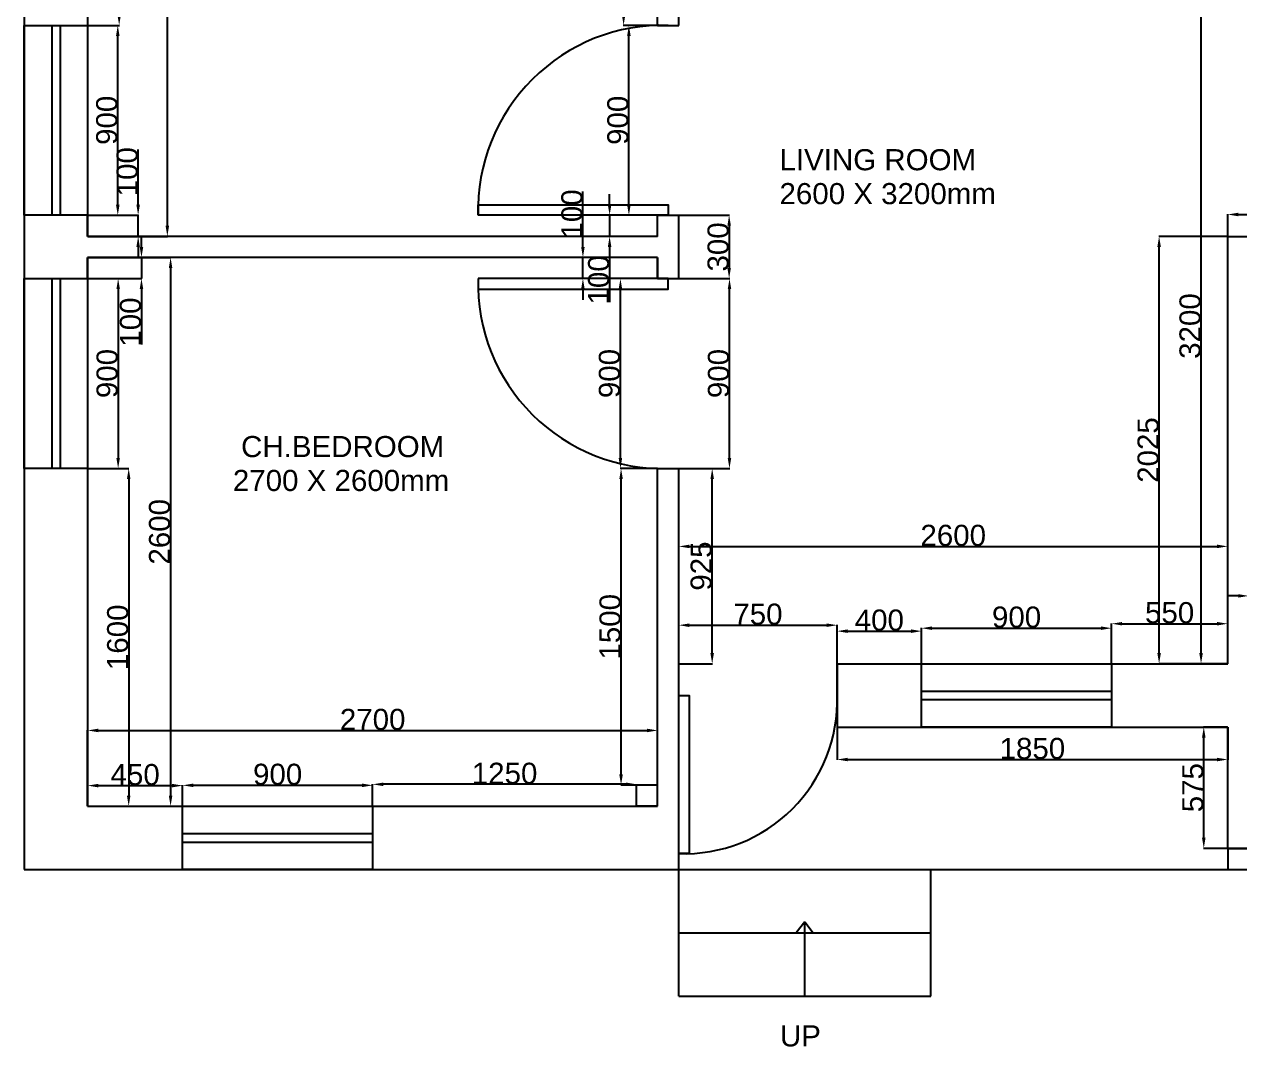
# Model space of a CAD drawing. Header units: millimetres. Extents: x 31576 to 52476, y 11068 to 27658.
# Drawn here: x 31576 to 37333, y 11068 to 15913 of the extents above; entities that cross this region are included whole.
import ezdxf

# ---------------------------------------------------------------- set-up
doc = ezdxf.new("R2010")
doc.units = ezdxf.units.MM
doc.layers.add('door', color=50, linetype='Continuous')
doc.layers.add('window', color=110, linetype='Continuous')
doc.styles.get("Standard").update_dxf_attribs({"font": 'arial.ttf'})
doc.dimstyles.new('ISO-25', dxfattribs={"dimtxt": 100, "dimasz": 50, "dimexe": 1.25, "dimexo": 0.625, "dimtad": 1, "dimdec": 1, "dimtxsty": 'Standard', "dimcen": 2.5, "dimadec": 0, "dimazin": 0, "dimtfac": 1, "dimtdec": 1, "dimtmove": 0, "dimatfit": 3, "dimfxl": 1, "dimarcsym": 0})

# ---------------------------------------------------------------- blocks, each defined once
blk = doc.blocks.new('*D1')
at = {"color": 0, "lineweight": -2, "transparency": 16777216}
for p, q in [((31876.5, 15907.9), (32019.8, 15907.9)), ((32018.6, 15057.9), (32018.6, 15857.9)), ((31876.5, 15007.9), (32019.8, 15007.9))]:
    blk.add_line(p, q, dxfattribs=at)
at = {"color": 0, "transparency": 16777216}
for points in [[(32010.3, 15857.9), (32026.9, 15857.9), (32018.6, 15907.9)], [(32010.3, 15057.9), (32026.9, 15057.9), (32018.6, 15007.9)]]:
    blk.add_solid(points, dxfattribs=at)
at = {"layer": 'Defpoints', "color": 0, "transparency": 16777216}
for p in [(31875.9, 15907.9), (32018.6, 15907.9), (31875.9, 15007.9)]:
    blk.add_point(p, dxfattribs=at)
at = {"color": 0, "transparency": 16777216, "insert": (31966.9, 15457.9), "char_height": 100, "attachment_point": 5, "rotation": 90}
blk.add_mtext('900', dxfattribs=at)
blk = doc.blocks.new('*D2')
at = {"color": 0, "lineweight": -2, "transparency": 16777216}
for p, q in [((32115.1, 15057.9), (32115.1, 15320.3)), ((31876.5, 15007.9), (32116.3, 15007.9)), ((32115.1, 14907.9), (32115.1, 15007.9)), ((31876.5, 14907.9), (32116.3, 14907.9)), ((32115.1, 14857.9), (32115.1, 14807.9))]:
    blk.add_line(p, q, dxfattribs=at)
at = {"color": 0, "transparency": 16777216}
for points in [[(32106.8, 15057.9), (32123.4, 15057.9), (32115.1, 15007.9)], [(32106.8, 14857.9), (32123.4, 14857.9), (32115.1, 14907.9)]]:
    blk.add_solid(points, dxfattribs=at)
at = {"layer": 'Defpoints', "color": 0, "transparency": 16777216}
for p in [(31875.9, 15007.9), (32115.1, 15007.9), (31875.9, 14907.9)]:
    blk.add_point(p, dxfattribs=at)
at = {"color": 0, "transparency": 16777216, "insert": (32063.4, 15214.1), "char_height": 100, "attachment_point": 5, "rotation": 90}
blk.add_mtext('100', dxfattribs=at)
blk = doc.blocks.new('*D3')
at = {"color": 0, "lineweight": -2, "transparency": 16777216}
for p, q in [((32130.9, 14857.9), (32130.9, 14907.9)), ((31876.5, 14807.9), (32132.2, 14807.9)), ((32130.9, 14807.9), (32130.9, 14707.9)), ((31876.5, 14707.9), (32132.2, 14707.9)), ((32130.9, 14657.9), (32130.9, 14395.4))]:
    blk.add_line(p, q, dxfattribs=at)
at = {"color": 0, "transparency": 16777216}
for points in [[(32122.6, 14857.9), (32139.3, 14857.9), (32130.9, 14807.9)], [(32122.6, 14657.9), (32139.3, 14657.9), (32130.9, 14707.9)]]:
    blk.add_solid(points, dxfattribs=at)
at = {"layer": 'Defpoints', "color": 0, "transparency": 16777216}
for p in [(31875.9, 14807.9), (31875.9, 14707.9), (32130.9, 14707.9)]:
    blk.add_point(p, dxfattribs=at)
at = {"color": 0, "transparency": 16777216, "insert": (32079.2, 14501.7), "char_height": 100, "attachment_point": 5, "rotation": 90}
blk.add_mtext('100', dxfattribs=at)
blk = doc.blocks.new('*D4')
at = {"color": 0, "lineweight": -2, "transparency": 16777216}
for p, q in [((31876.5, 14707.9), (32021.6, 14707.9)), ((32020.4, 14657.9), (32020.4, 13857.9)), ((31876.5, 13807.9), (32021.6, 13807.9))]:
    blk.add_line(p, q, dxfattribs=at)
at = {"color": 0, "transparency": 16777216}
for points in [[(32012.1, 14657.9), (32028.7, 14657.9), (32020.4, 14707.9)], [(32012.1, 13857.9), (32028.7, 13857.9), (32020.4, 13807.9)]]:
    blk.add_solid(points, dxfattribs=at)
at = {"layer": 'Defpoints', "color": 0, "transparency": 16777216}
for p in [(31875.9, 14707.9), (31875.9, 13807.9), (32020.4, 13807.9)]:
    blk.add_point(p, dxfattribs=at)
at = {"color": 0, "transparency": 16777216, "insert": (31968.7, 14257.9), "char_height": 100, "attachment_point": 5, "rotation": 90}
blk.add_mtext('900', dxfattribs=at)
blk = doc.blocks.new('*D5')
at = {"color": 0, "lineweight": -2, "transparency": 16777216}
for p, q in [((31876.5, 13807.9), (32071.5, 13807.9)), ((32070.2, 13757.9), (32070.2, 12257.9)), ((31876.5, 12207.9), (32071.5, 12207.9))]:
    blk.add_line(p, q, dxfattribs=at)
at = {"color": 0, "transparency": 16777216}
for points in [[(32061.9, 13757.9), (32078.6, 13757.9), (32070.2, 13807.9)], [(32061.9, 12257.9), (32078.6, 12257.9), (32070.2, 12207.9)]]:
    blk.add_solid(points, dxfattribs=at)
at = {"layer": 'Defpoints', "color": 0, "transparency": 16777216}
for p in [(31875.9, 13807.9), (31875.9, 12207.9), (32070.2, 12207.9)]:
    blk.add_point(p, dxfattribs=at)
at = {"color": 0, "transparency": 16777216, "insert": (32018.6, 13007.9), "char_height": 100, "attachment_point": 5, "rotation": 90}
blk.add_mtext('1600', dxfattribs=at)
blk = doc.blocks.new('*D6')
at = {"color": 0, "lineweight": -2, "transparency": 16777216}
for p, q in [((31875.9, 12208.5), (31875.9, 12306.4)), ((31925.9, 12305.1), (32275.9, 12305.1)), ((32325.9, 12208.5), (32325.9, 12306.4))]:
    blk.add_line(p, q, dxfattribs=at)
at = {"color": 0, "transparency": 16777216}
for points in [[(31925.9, 12313.4), (31925.9, 12296.8), (31875.9, 12305.1)], [(32275.9, 12313.4), (32275.9, 12296.8), (32325.9, 12305.1)]]:
    blk.add_solid(points, dxfattribs=at)
at = {"layer": 'Defpoints', "color": 0, "transparency": 16777216}
for p in [(32325.9, 12305.1), (31875.9, 12207.9), (32325.9, 12207.9)]:
    blk.add_point(p, dxfattribs=at)
at = {"color": 0, "transparency": 16777216, "insert": (32100.9, 12356.8), "char_height": 100, "attachment_point": 5}
blk.add_mtext('450', dxfattribs=at)
blk = doc.blocks.new('*D7')
at = {"color": 0, "lineweight": -2, "transparency": 16777216}
for p, q in [((32325.9, 12208.5), (32325.9, 12307.8)), ((32375.9, 12306.5), (33175.9, 12306.5)), ((33225.9, 12208.5), (33225.9, 12307.8))]:
    blk.add_line(p, q, dxfattribs=at)
at = {"color": 0, "transparency": 16777216}
for points in [[(32375.9, 12314.8), (32375.9, 12298.2), (32325.9, 12306.5)], [(33175.9, 12314.8), (33175.9, 12298.2), (33225.9, 12306.5)]]:
    blk.add_solid(points, dxfattribs=at)
at = {"layer": 'Defpoints', "color": 0, "transparency": 16777216}
for p in [(33225.9, 12306.5), (32325.9, 12207.9), (33225.9, 12207.9)]:
    blk.add_point(p, dxfattribs=at)
at = {"color": 0, "transparency": 16777216, "insert": (32775.9, 12358.2), "char_height": 100, "attachment_point": 5}
blk.add_mtext('900', dxfattribs=at)
blk = doc.blocks.new('*D8')
at = {"color": 0, "lineweight": -2, "transparency": 16777216}
for p, q in [((33225.9, 12208.5), (33225.9, 12312.5)), ((34425.9, 12311.3), (33275.9, 12311.3)), ((34475.9, 12208.5), (34475.9, 12312.5))]:
    blk.add_line(p, q, dxfattribs=at)
at = {"color": 0, "transparency": 16777216}
for points in [[(33275.9, 12319.6), (33275.9, 12302.9), (33225.9, 12311.3)], [(34425.9, 12319.6), (34425.9, 12302.9), (34475.9, 12311.3)]]:
    blk.add_solid(points, dxfattribs=at)
at = {"layer": 'Defpoints', "color": 0, "transparency": 16777216}
for p in [(33225.9, 12311.3), (33225.9, 12207.9), (34475.9, 12207.9)]:
    blk.add_point(p, dxfattribs=at)
at = {"color": 0, "transparency": 16777216, "insert": (33850.9, 12362.9), "char_height": 100, "attachment_point": 5}
blk.add_mtext('1250', dxfattribs=at)
blk = doc.blocks.new('*D9')
at = {"color": 0, "lineweight": -2, "transparency": 16777216}
for p, q in [((34575.3, 13807.9), (34401.3, 13807.9)), ((34402.6, 12357.9), (34402.6, 13757.9)), ((34575.3, 12307.9), (34401.3, 12307.9))]:
    blk.add_line(p, q, dxfattribs=at)
at = {"color": 0, "transparency": 16777216}
for points in [[(34394.2, 13757.9), (34410.9, 13757.9), (34402.6, 13807.9)], [(34394.2, 12357.9), (34410.9, 12357.9), (34402.6, 12307.9)]]:
    blk.add_solid(points, dxfattribs=at)
at = {"layer": 'Defpoints', "color": 0, "transparency": 16777216}
for p in [(34402.6, 13807.9), (34575.9, 13807.9), (34575.9, 12307.9)]:
    blk.add_point(p, dxfattribs=at)
at = {"color": 0, "transparency": 16777216, "insert": (34350.9, 13057.9), "char_height": 100, "attachment_point": 5, "rotation": 90}
blk.add_mtext('1500', dxfattribs=at)
blk = doc.blocks.new('*D10')
at = {"color": 0, "lineweight": -2, "transparency": 16777216}
for p, q in [((34575.3, 14707.9), (34398.3, 14707.9)), ((34399.6, 13857.9), (34399.6, 14657.9)), ((34575.3, 13807.9), (34398.3, 13807.9))]:
    blk.add_line(p, q, dxfattribs=at)
at = {"color": 0, "transparency": 16777216}
for points in [[(34391.2, 14657.9), (34407.9, 14657.9), (34399.6, 14707.9)], [(34391.2, 13857.9), (34407.9, 13857.9), (34399.6, 13807.9)]]:
    blk.add_solid(points, dxfattribs=at)
at = {"layer": 'Defpoints', "color": 0, "transparency": 16777216}
for p in [(34399.6, 14707.9), (34575.9, 14707.9), (34575.9, 13807.9)]:
    blk.add_point(p, dxfattribs=at)
at = {"color": 0, "transparency": 16777216, "insert": (34347.9, 14257.9), "char_height": 100, "attachment_point": 5, "rotation": 90}
blk.add_mtext('900', dxfattribs=at)
blk = doc.blocks.new('*D11')
at = {"color": 0, "lineweight": -2, "transparency": 16777216}
for p, q in [((34221.9, 14857.9), (34221.9, 15120.3)), ((34575.3, 14807.9), (34220.7, 14807.9)), ((34221.9, 14707.9), (34221.9, 14807.9)), ((34575.3, 14707.9), (34220.7, 14707.9)), ((34221.9, 14657.9), (34221.9, 14607.9))]:
    blk.add_line(p, q, dxfattribs=at)
at = {"color": 0, "transparency": 16777216}
for points in [[(34213.6, 14857.9), (34230.2, 14857.9), (34221.9, 14807.9)], [(34213.6, 14657.9), (34230.2, 14657.9), (34221.9, 14707.9)]]:
    blk.add_solid(points, dxfattribs=at)
at = {"layer": 'Defpoints', "color": 0, "transparency": 16777216}
for p in [(34221.9, 14807.9), (34575.9, 14807.9), (34575.9, 14707.9)]:
    blk.add_point(p, dxfattribs=at)
at = {"color": 0, "transparency": 16777216, "insert": (34170.2, 15014.1), "char_height": 100, "attachment_point": 5, "rotation": 90}
blk.add_mtext('100', dxfattribs=at)
blk = doc.blocks.new('*D12')
at = {"color": 0, "lineweight": -2, "transparency": 16777216}
for p, q in [((34348.4, 15057.9), (34348.4, 15107.9)), ((34575.3, 15007.9), (34347.1, 15007.9)), ((34348.4, 15007.9), (34348.4, 14907.9)), ((34575.3, 14907.9), (34347.1, 14907.9)), ((34348.4, 14857.9), (34348.4, 14595.4))]:
    blk.add_line(p, q, dxfattribs=at)
at = {"color": 0, "transparency": 16777216}
for points in [[(34340, 15057.9), (34356.7, 15057.9), (34348.4, 15007.9)], [(34340, 14857.9), (34356.7, 14857.9), (34348.4, 14907.9)]]:
    blk.add_solid(points, dxfattribs=at)
at = {"layer": 'Defpoints', "color": 0, "transparency": 16777216}
for p in [(34575.9, 15007.9), (34348.4, 14907.9), (34575.9, 14907.9)]:
    blk.add_point(p, dxfattribs=at)
at = {"color": 0, "transparency": 16777216, "insert": (34296.7, 14701.7), "char_height": 100, "attachment_point": 5, "rotation": 90}
blk.add_mtext('100', dxfattribs=at)
blk = doc.blocks.new('*D13')
at = {"color": 0, "lineweight": -2, "transparency": 16777216}
for p, q in [((31875.9, 12208.5), (31875.9, 12567.8)), ((31925.9, 12566.5), (34525.9, 12566.5)), ((34575.9, 12208.5), (34575.9, 12567.8))]:
    blk.add_line(p, q, dxfattribs=at)
at = {"color": 0, "transparency": 16777216}
for points in [[(31925.9, 12574.8), (31925.9, 12558.2), (31875.9, 12566.5)], [(34525.9, 12574.8), (34525.9, 12558.2), (34575.9, 12566.5)]]:
    blk.add_solid(points, dxfattribs=at)
at = {"layer": 'Defpoints', "color": 0, "transparency": 16777216}
for p in [(34575.9, 12566.5), (31875.9, 12207.9), (34575.9, 12207.9)]:
    blk.add_point(p, dxfattribs=at)
at = {"color": 0, "transparency": 16777216, "insert": (33225.9, 12618.2), "char_height": 100, "attachment_point": 5}
blk.add_mtext('2700', dxfattribs=at)
blk = doc.blocks.new('*D14')
at = {"color": 0, "lineweight": -2, "transparency": 16777216}
for p, q in [((31876.5, 14807.9), (32269.9, 14807.9)), ((32268.7, 14757.9), (32268.7, 12257.9)), ((31876.5, 12207.9), (32269.9, 12207.9))]:
    blk.add_line(p, q, dxfattribs=at)
at = {"color": 0, "transparency": 16777216}
for points in [[(32260.4, 14757.9), (32277, 14757.9), (32268.7, 14807.9)], [(32260.4, 12257.9), (32277, 12257.9), (32268.7, 12207.9)]]:
    blk.add_solid(points, dxfattribs=at)
at = {"layer": 'Defpoints', "color": 0, "transparency": 16777216}
for p in [(31875.9, 14807.9), (31875.9, 12207.9), (32268.7, 12207.9)]:
    blk.add_point(p, dxfattribs=at)
at = {"color": 0, "transparency": 16777216, "insert": (32217, 13507.9), "char_height": 100, "attachment_point": 5, "rotation": 90}
blk.add_mtext('2600', dxfattribs=at)
blk = doc.blocks.new('*D15')
at = {"color": 0, "lineweight": -2, "transparency": 16777216}
for p, q in [((34576.5, 15007.9), (34915.8, 15007.9)), ((34914.5, 14957.9), (34914.5, 14757.9)), ((34576.5, 14707.9), (34915.8, 14707.9))]:
    blk.add_line(p, q, dxfattribs=at)
at = {"color": 0, "transparency": 16777216}
for points in [[(34906.2, 14957.9), (34922.8, 14957.9), (34914.5, 15007.9)], [(34906.2, 14757.9), (34922.8, 14757.9), (34914.5, 14707.9)]]:
    blk.add_solid(points, dxfattribs=at)
at = {"layer": 'Defpoints', "color": 0, "transparency": 16777216}
for p in [(34575.9, 15007.9), (34575.9, 14707.9), (34914.5, 14707.9)]:
    blk.add_point(p, dxfattribs=at)
at = {"color": 0, "transparency": 16777216, "insert": (34862.8, 14857.9), "char_height": 100, "attachment_point": 5, "rotation": 90}
blk.add_mtext('300', dxfattribs=at)
blk = doc.blocks.new('*D16')
at = {"color": 0, "lineweight": -2, "transparency": 16777216}
for p, q in [((34575.3, 15907.9), (34438.3, 15907.9)), ((34439.6, 15057.9), (34439.6, 15857.9)), ((34575.3, 15007.9), (34438.3, 15007.9))]:
    blk.add_line(p, q, dxfattribs=at)
at = {"color": 0, "transparency": 16777216}
for points in [[(34431.2, 15857.9), (34447.9, 15857.9), (34439.6, 15907.9)], [(34431.2, 15057.9), (34447.9, 15057.9), (34439.6, 15007.9)]]:
    blk.add_solid(points, dxfattribs=at)
at = {"layer": 'Defpoints', "color": 0, "transparency": 16777216}
for p in [(34439.6, 15907.9), (34575.9, 15907.9), (34575.9, 15007.9)]:
    blk.add_point(p, dxfattribs=at)
at = {"color": 0, "transparency": 16777216, "insert": (34387.9, 15457.9), "char_height": 100, "attachment_point": 5, "rotation": 90}
blk.add_mtext('900', dxfattribs=at)
blk = doc.blocks.new('*D17')
at = {"color": 0, "lineweight": -2, "transparency": 16777216}
for p, q in [((34575.3, 16282.9), (34413.3, 16282.9)), ((34414.5, 15957.9), (34414.5, 16232.9)), ((34575.3, 15907.9), (34413.3, 15907.9))]:
    blk.add_line(p, q, dxfattribs=at)
at = {"color": 0, "transparency": 16777216}
for points in [[(34406.2, 16232.9), (34422.9, 16232.9), (34414.5, 16282.9)], [(34406.2, 15957.9), (34422.9, 15957.9), (34414.5, 15907.9)]]:
    blk.add_solid(points, dxfattribs=at)
at = {"layer": 'Defpoints', "color": 0, "transparency": 16777216}
for p in [(34414.5, 16282.9), (34575.9, 16282.9), (34575.9, 15907.9)]:
    blk.add_point(p, dxfattribs=at)
at = {"color": 0, "transparency": 16777216, "insert": (34362.8, 16095.4), "char_height": 100, "attachment_point": 5, "rotation": 90}
blk.add_mtext('375', dxfattribs=at)
blk = doc.blocks.new('*D22')
at = {"color": 0, "lineweight": -2, "transparency": 16777216}
for p, q in [((31876.5, 17582.9), (32026.4, 17582.9)), ((32025.2, 17532.9), (32025.2, 15957.9)), ((31876.5, 15907.9), (32026.4, 15907.9))]:
    blk.add_line(p, q, dxfattribs=at)
at = {"color": 0, "transparency": 16777216}
for points in [[(32016.9, 17532.9), (32033.5, 17532.9), (32025.2, 17582.9)], [(32016.9, 15957.9), (32033.5, 15957.9), (32025.2, 15907.9)]]:
    blk.add_solid(points, dxfattribs=at)
at = {"layer": 'Defpoints', "color": 0, "transparency": 16777216}
for p in [(31875.9, 17582.9), (31875.9, 15907.9), (32025.2, 15907.9)]:
    blk.add_point(p, dxfattribs=at)
at = {"color": 0, "transparency": 16777216, "insert": (31973.5, 16745.4), "char_height": 100, "attachment_point": 5, "rotation": 90}
blk.add_mtext('1675', dxfattribs=at)
blk = doc.blocks.new('*D23')
at = {"color": 0, "lineweight": -2, "transparency": 16777216}
for p, q in [((31876.5, 17682.9), (32254.6, 17682.9)), ((32253.3, 17632.9), (32253.3, 14957.9)), ((31876.5, 14907.9), (32254.6, 14907.9))]:
    blk.add_line(p, q, dxfattribs=at)
at = {"color": 0, "transparency": 16777216}
for points in [[(32245, 17632.9), (32261.6, 17632.9), (32253.3, 17682.9)], [(32245, 14957.9), (32261.6, 14957.9), (32253.3, 14907.9)]]:
    blk.add_solid(points, dxfattribs=at)
at = {"layer": 'Defpoints', "color": 0, "transparency": 16777216}
for p in [(31875.9, 17682.9), (31875.9, 14907.9), (32253.3, 14907.9)]:
    blk.add_point(p, dxfattribs=at)
at = {"color": 0, "transparency": 16777216, "insert": (32201.6, 16295.4), "char_height": 100, "attachment_point": 5, "rotation": 90}
blk.add_mtext('2775', dxfattribs=at)
blk = doc.blocks.new('*D24')
at = {"color": 0, "lineweight": -2, "transparency": 16777216}
for p, q in [((34675.9, 12733.5), (34675.9, 13066.5)), ((34725.9, 13065.3), (35375.9, 13065.3)), ((35425.9, 12733.5), (35425.9, 13066.5))]:
    blk.add_line(p, q, dxfattribs=at)
at = {"color": 0, "transparency": 16777216}
for points in [[(34725.9, 13073.6), (34725.9, 13056.9), (34675.9, 13065.3)], [(35375.9, 13073.6), (35375.9, 13056.9), (35425.9, 13065.3)]]:
    blk.add_solid(points, dxfattribs=at)
at = {"layer": 'Defpoints', "color": 0, "transparency": 16777216}
for p in [(35425.9, 13065.3), (34675.9, 12732.9), (35425.9, 12732.9)]:
    blk.add_point(p, dxfattribs=at)
at = {"color": 0, "transparency": 16777216, "insert": (35050.9, 13117), "char_height": 100, "attachment_point": 5}
blk.add_mtext('750', dxfattribs=at)
blk = doc.blocks.new('*D25')
at = {"color": 0, "lineweight": -2, "transparency": 16777216}
for p, q in [((35425.9, 12883.5), (35425.9, 13038.3)), ((35475.9, 13037.1), (35775.9, 13037.1)), ((35825.9, 12883.5), (35825.9, 13038.3))]:
    blk.add_line(p, q, dxfattribs=at)
at = {"color": 0, "transparency": 16777216}
for points in [[(35475.9, 13045.4), (35475.9, 13028.7), (35425.9, 13037.1)], [(35775.9, 13045.4), (35775.9, 13028.7), (35825.9, 13037.1)]]:
    blk.add_solid(points, dxfattribs=at)
at = {"layer": 'Defpoints', "color": 0, "transparency": 16777216}
for p in [(35825.9, 13037.1), (35425.9, 12882.9), (35825.9, 12882.9)]:
    blk.add_point(p, dxfattribs=at)
at = {"color": 0, "transparency": 16777216, "insert": (35625.9, 13088.8), "char_height": 100, "attachment_point": 5}
blk.add_mtext('400', dxfattribs=at)
blk = doc.blocks.new('*D26')
at = {"color": 0, "lineweight": -2, "transparency": 16777216}
for p, q in [((35825.9, 12883.5), (35825.9, 13052.4)), ((35875.9, 13051.2), (36675.9, 13051.2)), ((36725.9, 12883.5), (36725.9, 13052.4))]:
    blk.add_line(p, q, dxfattribs=at)
at = {"color": 0, "transparency": 16777216}
for points in [[(35875.9, 13059.5), (35875.9, 13042.8), (35825.9, 13051.2)], [(36675.9, 13059.5), (36675.9, 13042.8), (36725.9, 13051.2)]]:
    blk.add_solid(points, dxfattribs=at)
at = {"layer": 'Defpoints', "color": 0, "transparency": 16777216}
for p in [(36725.9, 13051.2), (35825.9, 12882.9), (36725.9, 12882.9)]:
    blk.add_point(p, dxfattribs=at)
at = {"color": 0, "transparency": 16777216, "insert": (36275.9, 13102.9), "char_height": 100, "attachment_point": 5}
blk.add_mtext('900', dxfattribs=at)
blk = doc.blocks.new('*D27')
at = {"color": 0, "lineweight": -2, "transparency": 16777216}
for p, q in [((36725.9, 12883.5), (36725.9, 13073.6)), ((36775.9, 13072.3), (37225.9, 13072.3)), ((37275.9, 12883.5), (37275.9, 13073.6))]:
    blk.add_line(p, q, dxfattribs=at)
at = {"color": 0, "transparency": 16777216}
for points in [[(36775.9, 13080.7), (36775.9, 13064), (36725.9, 13072.3)], [(37225.9, 13080.7), (37225.9, 13064), (37275.9, 13072.3)]]:
    blk.add_solid(points, dxfattribs=at)
at = {"layer": 'Defpoints', "color": 0, "transparency": 16777216}
for p in [(37275.9, 13072.3), (36725.9, 12882.9), (37275.9, 12882.9)]:
    blk.add_point(p, dxfattribs=at)
at = {"color": 0, "transparency": 16777216, "insert": (37000.9, 13124), "char_height": 100, "attachment_point": 5}
blk.add_mtext('550', dxfattribs=at)
blk = doc.blocks.new('*D28')
at = {"color": 0, "lineweight": -2, "transparency": 16777216}
for p, q in [((34676.5, 13807.9), (34835.5, 13807.9)), ((34834.2, 12932.9), (34834.2, 13757.9)), ((34676.5, 12882.9), (34835.5, 12882.9))]:
    blk.add_line(p, q, dxfattribs=at)
at = {"color": 0, "transparency": 16777216}
for points in [[(34825.9, 13757.9), (34842.5, 13757.9), (34834.2, 13807.9)], [(34825.9, 12932.9), (34842.5, 12932.9), (34834.2, 12882.9)]]:
    blk.add_solid(points, dxfattribs=at)
at = {"layer": 'Defpoints', "color": 0, "transparency": 16777216}
for p in [(34675.9, 13807.9), (34834.2, 13807.9), (34675.9, 12882.9)]:
    blk.add_point(p, dxfattribs=at)
at = {"color": 0, "transparency": 16777216, "insert": (34782.5, 13345.4), "char_height": 100, "attachment_point": 5, "rotation": 90}
blk.add_mtext('925', dxfattribs=at)
blk = doc.blocks.new('*D29')
at = {"color": 0, "lineweight": -2, "transparency": 16777216}
for p, q in [((34676.5, 14707.9), (34917.4, 14707.9)), ((34916.2, 13857.9), (34916.2, 14657.9)), ((34676.5, 13807.9), (34917.4, 13807.9))]:
    blk.add_line(p, q, dxfattribs=at)
at = {"color": 0, "transparency": 16777216}
for points in [[(34907.8, 14657.9), (34924.5, 14657.9), (34916.2, 14707.9)], [(34907.8, 13857.9), (34924.5, 13857.9), (34916.2, 13807.9)]]:
    blk.add_solid(points, dxfattribs=at)
at = {"layer": 'Defpoints', "color": 0, "transparency": 16777216}
for p in [(34675.9, 14707.9), (34916.2, 14707.9), (34675.9, 13807.9)]:
    blk.add_point(p, dxfattribs=at)
at = {"color": 0, "transparency": 16777216, "insert": (34864.5, 14257.9), "char_height": 100, "attachment_point": 5, "rotation": 90}
blk.add_mtext('900', dxfattribs=at)
blk = doc.blocks.new('*D40')
at = {"color": 0, "lineweight": -2, "transparency": 16777216}
for p, q in [((34675.9, 12900.6), (34675.9, 13440)), ((34725.9, 13438.7), (37225.9, 13438.7)), ((37275.9, 12883.5), (37275.9, 13440))]:
    blk.add_line(p, q, dxfattribs=at)
at = {"color": 0, "transparency": 16777216}
for points in [[(34725.9, 13447), (34725.9, 13430.4), (34675.9, 13438.7)], [(37225.9, 13447), (37225.9, 13430.4), (37275.9, 13438.7)]]:
    blk.add_solid(points, dxfattribs=at)
at = {"layer": 'Defpoints', "color": 0, "transparency": 16777216}
for p in [(37275.9, 13438.7), (34675.9, 12900), (37275.9, 12882.9)]:
    blk.add_point(p, dxfattribs=at)
at = {"color": 0, "transparency": 16777216, "insert": (35975.9, 13490.4), "char_height": 100, "attachment_point": 5}
blk.add_mtext('2600', dxfattribs=at)
blk = doc.blocks.new('*D41')
at = {"color": 0, "lineweight": -2, "transparency": 16777216}
for p, q in [((37275.3, 16082.9), (37148.6, 16082.9)), ((37149.8, 12932.9), (37149.8, 16032.9)), ((37275.3, 12882.9), (37148.6, 12882.9))]:
    blk.add_line(p, q, dxfattribs=at)
at = {"color": 0, "transparency": 16777216}
for points in [[(37141.5, 16032.9), (37158.2, 16032.9), (37149.8, 16082.9)], [(37141.5, 12932.9), (37158.2, 12932.9), (37149.8, 12882.9)]]:
    blk.add_solid(points, dxfattribs=at)
at = {"layer": 'Defpoints', "color": 0, "transparency": 16777216}
for p in [(37149.8, 16082.9), (37275.9, 16082.9), (37275.9, 12882.9)]:
    blk.add_point(p, dxfattribs=at)
at = {"color": 0, "transparency": 16777216, "insert": (37098.1, 14482.9), "char_height": 100, "attachment_point": 5, "rotation": 90}
blk.add_mtext('3200', dxfattribs=at)
blk = doc.blocks.new('*D42')
at = {"color": 0, "lineweight": -2, "transparency": 16777216}
for p, q in [((37275.3, 14907.9), (36949.9, 14907.9)), ((36951.2, 12932.9), (36951.2, 14857.9)), ((37275.3, 12882.9), (36949.9, 12882.9))]:
    blk.add_line(p, q, dxfattribs=at)
at = {"color": 0, "transparency": 16777216}
for points in [[(36942.8, 14857.9), (36959.5, 14857.9), (36951.2, 14907.9)], [(36942.8, 12932.9), (36959.5, 12932.9), (36951.2, 12882.9)]]:
    blk.add_solid(points, dxfattribs=at)
at = {"layer": 'Defpoints', "color": 0, "transparency": 16777216}
for p in [(36951.2, 14907.9), (37275.9, 14907.9), (37275.9, 12882.9)]:
    blk.add_point(p, dxfattribs=at)
at = {"color": 0, "transparency": 16777216, "insert": (36899.5, 13895.4), "char_height": 100, "attachment_point": 5, "rotation": 90}
blk.add_mtext('2025', dxfattribs=at)
blk = doc.blocks.new('*D43')
at = {"color": 0, "lineweight": -2, "transparency": 16777216}
for p, q in [((37275.3, 12582.9), (37161.4, 12582.9)), ((37162.6, 12057.9), (37162.6, 12532.9)), ((37275.3, 12007.9), (37161.4, 12007.9))]:
    blk.add_line(p, q, dxfattribs=at)
at = {"color": 0, "transparency": 16777216}
for points in [[(37154.3, 12532.9), (37171, 12532.9), (37162.6, 12582.9)], [(37154.3, 12057.9), (37171, 12057.9), (37162.6, 12007.9)]]:
    blk.add_solid(points, dxfattribs=at)
at = {"layer": 'Defpoints', "color": 0, "transparency": 16777216}
for p in [(37162.6, 12582.9), (37275.9, 12582.9), (37275.9, 12007.9)]:
    blk.add_point(p, dxfattribs=at)
at = {"color": 0, "transparency": 16777216, "insert": (37111.1, 12295.4), "char_height": 100, "attachment_point": 5, "rotation": 90}
blk.add_mtext('575', dxfattribs=at)
blk = doc.blocks.new('*D44')
at = {"color": 0, "lineweight": -2, "transparency": 16777216}
for p, q in [((35425.9, 12582.2), (35425.9, 12427.5)), ((37275.9, 12582.2), (37275.9, 12427.5)), ((35475.9, 12428.8), (37225.9, 12428.8))]:
    blk.add_line(p, q, dxfattribs=at)
at = {"color": 0, "transparency": 16777216}
for points in [[(35475.9, 12437.1), (35475.9, 12420.4), (35425.9, 12428.8)], [(37225.9, 12437.1), (37225.9, 12420.4), (37275.9, 12428.8)]]:
    blk.add_solid(points, dxfattribs=at)
at = {"layer": 'Defpoints', "color": 0, "transparency": 16777216}
for p in [(35425.9, 12582.9), (37275.9, 12582.9), (37275.9, 12428.8)]:
    blk.add_point(p, dxfattribs=at)
at = {"color": 0, "transparency": 16777216, "insert": (36350.9, 12480.5), "char_height": 100, "attachment_point": 5}
blk.add_mtext('1850', dxfattribs=at)
blk = doc.blocks.new('*D51')
at = {"color": 0, "lineweight": -2, "transparency": 16777216}
for p, q in [((37275.9, 14908.5), (37275.9, 15012.8)), ((37325.9, 15011.6), (37875.9, 15011.6)), ((37925.9, 14908.5), (37925.9, 15012.8))]:
    blk.add_line(p, q, dxfattribs=at)
at = {"color": 0, "transparency": 16777216}
for points in [[(37325.9, 15019.9), (37325.9, 15003.2), (37275.9, 15011.6)], [(37875.9, 15019.9), (37875.9, 15003.2), (37925.9, 15011.6)]]:
    blk.add_solid(points, dxfattribs=at)
at = {"layer": 'Defpoints', "color": 0, "transparency": 16777216}
for p in [(37925.9, 15011.6), (37275.9, 14907.9), (37925.9, 14907.9)]:
    blk.add_point(p, dxfattribs=at)
at = {"color": 0, "transparency": 16777216, "insert": (37600.9, 15063.3), "char_height": 100, "attachment_point": 5}
blk.add_mtext('650', dxfattribs=at)
blk = doc.blocks.new('*D56')
at = {"color": 0, "lineweight": -2, "transparency": 16777216}
for p, q in [((37325.9, 13204.2), (37275.9, 13204.2)), ((37375.9, 12883.5), (37375.9, 13205.4)), ((37375.9, 13204.2), (37425.9, 13204.2)), ((37425.9, 12883.5), (37425.9, 13205.4)), ((37475.9, 13204.2), (37670, 13204.2))]:
    blk.add_line(p, q, dxfattribs=at)
at = {"color": 0, "transparency": 16777216}
for points in [[(37325.9, 13212.5), (37325.9, 13195.9), (37375.9, 13204.2)], [(37475.9, 13212.5), (37475.9, 13195.9), (37425.9, 13204.2)]]:
    blk.add_solid(points, dxfattribs=at)
at = {"layer": 'Defpoints', "color": 0, "transparency": 16777216}
for p in [(37425.9, 13204.2), (37375.9, 12882.9), (37425.9, 12882.9)]:
    blk.add_point(p, dxfattribs=at)
at = {"color": 0, "transparency": 16777216, "insert": (37598, 13255.9), "char_height": 100, "attachment_point": 5}
blk.add_mtext('50', dxfattribs=at)

msp = doc.modelspace()

# ---------------------------------------------------------------- linework, layer by layer
for p, q in [((31575.88, 17982.87), (31575.88, 11907.87)), ((31875.88, 17682.87), (31875.88, 14907.87)), ((34575.88, 15907.87), (34575.88, 16282.87)), ((34575.88, 15907.87), (34575.88, 16282.87)), ((34675.88, 15907.87), (34675.88, 16082.87)), ((34575.88, 15907.87), (34675.88, 15907.87)), ((34575.88, 14907.87), (34575.88, 15007.87)), ((34575.88, 14907.87), (34575.88, 15007.87)), ((34575.88, 15007.87), (34675.88, 15007.87)), ((34675.88, 14707.87), (34675.88, 15007.87)), ((34575.88, 14907.87), (31875.88, 14907.87)), ((37275.88, 14907.87), (37925.88, 14907.87)), ((37275.88, 12882.87), (37275.88, 14907.87)), ((34575.88, 14807.87), (31875.88, 14807.87)), ((31875.88, 14807.87), (31875.88, 12207.87)), ((34575.88, 14807.87), (34575.88, 14707.87)), ((34575.88, 14707.87), (34575.88, 14807.87)), ((34575.88, 14707.87), (34675.88, 14707.87)), ((34575.88, 12207.87), (34575.88, 13807.87)), ((34575.88, 13807.87), (34675.88, 13807.87)), ((34675.88, 11907.87), (34675.88, 13807.87)), ((34675.88, 12732.87), (34675.88, 12882.87)), ((35425.88, 12882.87), (37275.88, 12882.87)), ((35425.88, 12882.87), (35425.88, 12582.87)), ((35425.88, 12582.87), (37275.88, 12582.87)), ((37275.88, 12007.87), (37275.88, 12582.87)), ((34575.88, 12207.87), (34575.88, 12307.87)), ((31875.88, 12207.87), (34575.88, 12207.87)), ((34575.88, 12207.87), (34475.88, 12207.87)), ((37275.88, 12007.87), (37375.88, 12007.87)), ((37375.88, 12007.87), (37275.88, 12007.87)), ((37275.88, 12007.87), (37275.88, 11907.87)), ((31575.88, 11907.87), (34675.88, 11907.87)), ((34675.88, 11907.87), (37375.88, 11907.87)), ((34675.88, 11907.87), (35870.06, 11907.87)), ((34675.88, 11307.87), (34675.88, 11907.87)), ((35870.06, 11307.87), (35870.06, 11907.87)), ((35272.97, 11659.4), (35231.9, 11607.87)), ((35272.97, 11307.87), (35272.97, 11659.4)), ((35272.97, 11659.4), (35313.06, 11607.87)), ((34675.88, 11607.87), (35870.06, 11607.87)), ((34675.88, 11307.87), (35870.06, 11307.87))]:
    msp.add_line(p, q)
msp.add_lwpolyline([(31875.88, 14907.87), (31875.88, 15007.87), (31575.88, 15007.87), (31575.88, 14707.87), (31875.88, 14707.87), (31875.88, 14807.87)])
at = {"layer": 'door'}
for points in [[(33725.88, 15007.87), (33725.88, 15057.87), (34625.88, 15057.87), (34625.88, 15007.87)], [(33725.88, 14707.87), (33725.88, 14657.87), (34625.88, 14657.87), (34625.88, 14707.87)], [(34725.88, 11982.87), (34675.88, 11982.87), (34675.88, 12732.87), (34725.88, 12732.87)]]:
    msp.add_lwpolyline(points, close=True, dxfattribs=at)
for centre, radius, start, end in [((34600.88, 15032.87), 875.36, 88.363423, 181.636577), ((34600.88, 14682.87), 875.36, 178.363423, 271.636577), ((34700.88, 12707.87), 725.43, 268.025066, 1.974934)]:
    msp.add_arc(centre, radius, start, end, dxfattribs=at)
at = {"layer": 'window'}
for p, q in [((31705.88, 15907.87), (31705.88, 15007.87)), ((31745.88, 15907.87), (31745.88, 15007.87)), ((31705.88, 14707.87), (31705.88, 13807.87)), ((31745.88, 14707.87), (31745.88, 13807.87)), ((35825.88, 12752.87), (36725.88, 12752.87)), ((35825.88, 12712.87), (36725.88, 12712.87)), ((32325.88, 12077.87), (33225.88, 12077.87)), ((32325.88, 12037.87), (33225.88, 12037.87))]:
    msp.add_line(p, q, dxfattribs=at)
for points in [[(31875.88, 15907.87), (31875.88, 15007.87), (31575.88, 15007.87), (31575.88, 15907.87)], [(31875.88, 14707.87), (31875.88, 13807.87), (31575.88, 13807.87), (31575.88, 14707.87)], [(35825.88, 12882.87), (36725.88, 12882.87), (36725.88, 12582.87), (35825.88, 12582.87)], [(32325.88, 12207.87), (33225.88, 12207.87), (33225.88, 11907.87), (32325.88, 11907.87)]]:
    msp.add_lwpolyline(points, close=True, dxfattribs=at)

# ---------------------------------------------------------------- texts
for s, p in [('LIVING ROOM', (35153.01, 15221.11)), ('2600 X 3200mm', (35153.01, 15060.47)), (' CH.BEDROOM', (32563.81, 13861.82)), ('2700 X 2600mm', (32563.81, 13701.17)), ('UP', (35155.1, 11069.36))]:
    msp.add_text(s, height=100).set_placement(p)

# ---------------------------------------------------------------- dimensions: what is measured, and where the dimension line sits
for base, p1, p2, picture, middle in [((32253.31, 14907.87), (31875.88, 17682.87), (31875.88, 14907.87), '*D23', (32201.63, 16295.37)), ((32025.19, 15907.87), (31875.88, 17582.87), (31875.88, 15907.87), '*D22', (31973.51, 16745.37)), ((34414.54, 16282.87), (34575.88, 15907.87), (34575.88, 16282.87), '*D17', (34362.82, 16095.37)), ((37149.83, 16082.87), (37275.88, 12882.87), (37275.88, 16082.87), '*D41', (37098.12, 14482.87)), ((32018.59, 15907.87), (31875.88, 15007.87), (31875.88, 15907.87), '*D1', (31966.91, 15457.87)), ((34439.57, 15907.87), (34575.88, 15007.87), (34575.88, 15907.87), '*D16', (34387.89, 15457.87)), ((32115.09, 15007.87), (31875.88, 14907.87), (31875.88, 15007.87), '*D2', (32063.4, 15214.09)), ((34221.9, 14807.87), (34575.88, 14707.87), (34575.88, 14807.87), '*D11', (34170.22, 15014.09)), ((34348.36, 14907.87), (34575.88, 15007.87), (34575.88, 14907.87), '*D12', (34296.68, 14701.65)), ((34914.51, 14707.87), (34575.88, 15007.87), (34575.88, 14707.87), '*D15', (34862.79, 14857.87)), ((32130.93, 14707.87), (31875.88, 14807.87), (31875.88, 14707.87), '*D3', (32079.25, 14501.65)), ((36951.16, 14907.87), (37275.88, 12882.87), (37275.88, 14907.87), '*D42', (36899.48, 13895.37)), ((32268.7, 12207.87), (31875.88, 14807.87), (31875.88, 12207.87), '*D14', (32217.02, 13507.87)), ((32020.39, 13807.87), (31875.88, 14707.87), (31875.88, 13807.87), '*D4', (31968.71, 14257.87)), ((34399.58, 14707.87), (34575.88, 13807.87), (34575.88, 14707.87), '*D10', (34347.9, 14257.87)), ((34916.16, 14707.87), (34675.88, 13807.87), (34675.88, 14707.87), '*D29', (34864.48, 14257.87)), ((32070.24, 12207.87), (31875.88, 13807.87), (31875.88, 12207.87), '*D5', (32018.55, 13007.87)), ((34402.56, 13807.87), (34575.88, 12307.87), (34575.88, 13807.87), '*D9', (34350.87, 13057.87)), ((34834.2, 13807.87), (34675.88, 12882.87), (34675.88, 13807.87), '*D28', (34782.52, 13345.37)), ((37162.63, 12582.87), (37275.88, 12007.87), (37275.88, 12582.87), '*D43', (37111.15, 12295.37))]:
    dim = msp.add_linear_dim(base=base, p1=p1, p2=p2, angle=90, dimstyle='ISO-25')
    dim.commit()
    dim.dimension.update_dxf_attribs({"geometry": picture, "text_midpoint": middle})
for base, p1, p2, picture, middle in [((37925.88, 15011.58), (37275.88, 14907.87), (37925.88, 14907.87), '*D51', (37600.88, 15063.26)), ((37275.88, 13438.71), (34675.88, 12900.01), (37275.88, 12882.87), '*D40', (35975.88, 13490.4)), ((37425.88, 13204.19), (37375.88, 12882.87), (37425.88, 12882.87), '*D56', (37597.95, 13255.87)), ((37275.88, 13072.32), (36725.88, 12882.87), (37275.88, 12882.87), '*D27', (37000.88, 13124)), ((35425.88, 13065.27), (34675.88, 12732.87), (35425.88, 12732.87), '*D24', (35050.88, 13116.95)), ((35825.88, 13037.08), (35425.88, 12882.87), (35825.88, 12882.87), '*D25', (35625.88, 13088.76)), ((36725.88, 13051.17), (35825.88, 12882.87), (36725.88, 12882.87), '*D26', (36275.88, 13102.86)), ((34575.88, 12566.51), (31875.88, 12207.87), (34575.88, 12207.87), '*D13', (33225.88, 12618.19)), ((37275.88, 12428.78), (35425.88, 12582.87), (37275.88, 12582.87), '*D44', (36350.88, 12480.46)), ((32325.88, 12305.1), (31875.88, 12207.87), (32325.88, 12207.87), '*D6', (32100.88, 12356.78)), ((33225.88, 12306.51), (32325.88, 12207.87), (33225.88, 12207.87), '*D7', (32775.88, 12358.19)), ((33225.88, 12311.25), (34475.88, 12207.87), (33225.88, 12207.87), '*D8', (33850.88, 12362.94))]:
    dim = msp.add_linear_dim(base=base, p1=p1, p2=p2, dimstyle='ISO-25')
    dim.commit()
    dim.dimension.update_dxf_attribs({"geometry": picture, "text_midpoint": middle})

doc.saveas('drawing.dxf')
